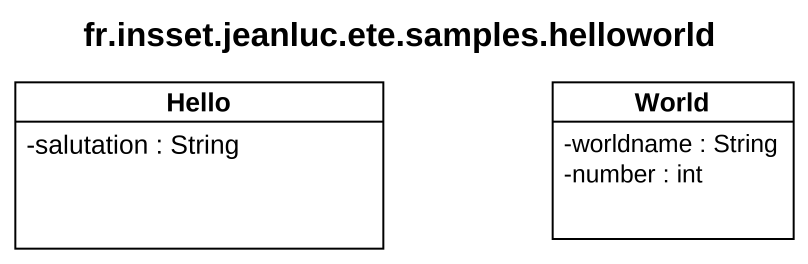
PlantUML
@startuml
title fr.insset.jeanluc.ete.samples.helloworld
hide circle
hide empty members
skinparam classAttributeIconSize 0
class Hello {
  -salutation : String
}
class World {
  -worldname : String
  -number : int
}
@enduml
